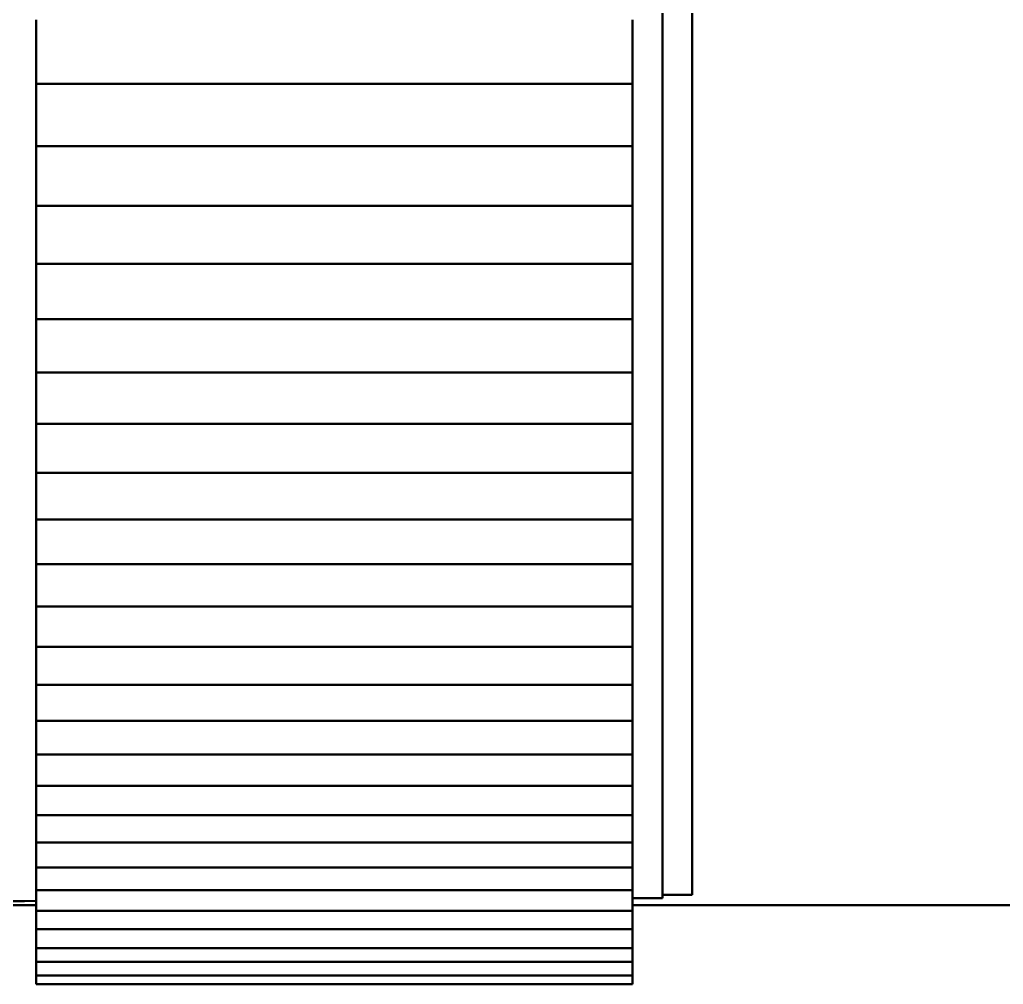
# Model space of a CAD drawing. Header units: millimetres. Extents: x 0 to 594, y 0 to 420.
# Drawn here: x 254.486 to 257.784, y 47.863 to 51.099 of the extents above; entities that cross this region are included whole.
import ezdxf

# ---------------------------------------------------------------- set-up
doc = ezdxf.new("R2010")
doc.units = ezdxf.units.MM
doc.layers.add('1', color=7, linetype='Continuous')

msp = doc.modelspace()

# ---------------------------------------------------------------- linework, layer by layer
at = {"layer": '1', "color": 7, "linetype": 'Continuous', "lineweight": 50}
for p, q in [((256.6409, 55.0311), (256.6409, 48.1527)), ((254.5409, 50.883), (254.5409, 51.0986)), ((256.5409, 50.883), (256.5409, 51.0986)), ((254.5409, 50.6746), (254.5409, 50.883)), ((256.5409, 50.883), (254.5409, 50.883)), ((256.5409, 50.6746), (256.5409, 50.883)), ((254.5409, 50.4738), (254.5409, 50.6746)), ((256.5409, 50.6746), (254.5409, 50.6746)), ((256.5409, 50.4738), (256.5409, 50.6746)), ((254.5409, 50.2801), (254.5409, 50.4738)), ((256.5409, 50.4738), (254.5409, 50.4738)), ((256.5409, 50.2801), (256.5409, 50.4738)), ((254.5409, 50.0939), (254.5409, 50.2801)), ((256.5409, 50.2801), (254.5409, 50.2801)), ((256.5409, 50.0939), (256.5409, 50.2801)), ((254.5409, 49.9149), (254.5409, 50.0939)), ((256.5409, 50.0939), (254.5409, 50.0939)), ((256.5409, 49.9149), (256.5409, 50.0939)), ((254.5409, 49.7434), (254.5409, 49.9149)), ((256.5409, 49.9149), (254.5409, 49.9149)), ((256.5409, 49.7434), (256.5409, 49.9149)), ((254.5409, 49.5791), (254.5409, 49.7434)), ((256.5409, 49.7434), (254.5409, 49.7434)), ((256.5409, 49.5791), (256.5409, 49.7434)), ((254.5409, 49.4222), (254.5409, 49.5791)), ((256.5409, 49.5791), (254.5409, 49.5791)), ((256.5409, 49.4222), (256.5409, 49.5791)), ((254.5409, 49.2726), (254.5409, 49.4222)), ((256.5409, 49.4222), (254.5409, 49.4222)), ((256.5409, 49.2726), (256.5409, 49.4222)), ((254.5409, 49.1304), (254.5409, 49.2726)), ((256.5409, 49.2726), (254.5409, 49.2726)), ((256.5409, 49.1304), (256.5409, 49.2726)), ((254.5409, 48.9954), (254.5409, 49.1304)), ((256.5409, 49.1304), (254.5409, 49.1304)), ((256.5409, 48.9954), (256.5409, 49.1304)), ((254.5409, 48.8678), (254.5409, 48.9954)), ((256.5409, 48.9954), (254.5409, 48.9954)), ((256.5409, 48.8678), (256.5409, 48.9954)), ((254.5409, 48.7475), (254.5409, 48.8678)), ((256.5409, 48.8678), (254.5409, 48.8678)), ((256.5409, 48.7475), (256.5409, 48.8678)), ((254.5409, 48.6345), (254.5409, 48.7475)), ((256.5409, 48.7475), (254.5409, 48.7475)), ((256.5409, 48.6345), (256.5409, 48.7475)), ((254.5409, 48.5288), (254.5409, 48.6345)), ((256.5409, 48.6345), (254.5409, 48.6345)), ((256.5409, 48.5288), (256.5409, 48.6345)), ((254.5409, 48.4305), (254.5409, 48.5288)), ((256.5409, 48.5288), (254.5409, 48.5288)), ((256.5409, 48.4305), (256.5409, 48.5288)), ((254.5409, 48.3394), (254.5409, 48.4305)), ((256.5409, 48.4305), (254.5409, 48.4305)), ((256.5409, 48.3394), (256.5409, 48.4305)), ((254.5409, 48.2556), (254.5409, 48.3394)), ((256.5409, 48.3394), (254.5409, 48.3394)), ((256.5409, 48.2556), (256.5409, 48.3394)), ((254.5409, 48.1791), (254.5409, 48.2556)), ((256.5409, 48.2556), (254.5409, 48.2556)), ((256.5409, 48.1791), (256.5409, 48.2556)), ((254.5409, 48.11), (254.5409, 48.1792)), ((256.5409, 48.1791), (254.5409, 48.1791)), ((256.5409, 48.11), (256.5409, 48.1792)), ((256.6409, 48.163), (256.7409, 48.163)), ((253.9027, 48.1286), (254.541, 48.1286)), ((254.5409, 48.0481), (254.5409, 48.11)), ((256.5409, 48.11), (254.5409, 48.11)), ((256.5409, 48.0481), (256.5409, 48.11)), ((256.5411, 48.1286), (264.5734, 48.1286)), ((254.5409, 47.9843), (254.5409, 48.0481)), ((256.5409, 48.0481), (254.5409, 48.0481)), ((256.5409, 47.9843), (256.5409, 48.0481)), ((254.5409, 47.9383), (254.5409, 47.9843)), ((256.5409, 47.9843), (254.5409, 47.9843)), ((256.5409, 47.9383), (256.5409, 47.9843)), ((254.5409, 47.8934), (254.5409, 47.9383)), ((256.5409, 47.9383), (254.5409, 47.9383)), ((256.5409, 47.8934), (256.5409, 47.9383)), ((254.5409, 47.8634), (254.5409, 47.8934)), ((256.5409, 47.8934), (254.5409, 47.8934)), ((256.5409, 47.8634), (256.5409, 47.8934)), ((256.5409, 47.8634), (254.5409, 47.8634))]:
    msp.add_line(p, q, dxfattribs=at)
msp.add_open_spline([(256.7409, 55.0659), (256.7409, 54.7055), (256.7409, 53.6169), (256.7409, 52.2121), (256.7409, 51.0142), (256.7409, 50.0182), (256.7409, 49.2237), (256.7409, 48.6161), (256.7409, 48.297), (256.7409, 48.1906), (256.7409, 48.163)], degree=3, knots=[0, 0, 0, 0, 0.083934, 0.263736, 0.389889, 0.484142, 0.653794, 0.78188, 0.908517, 1, 1, 1, 1], dxfattribs=at)
for points in [[(253.9021, 48.1402), (254.1152, 48.141), (254.3282, 48.1419), (254.5412, 48.1429)], [(256.5409, 48.1522), (256.5743, 48.1523), (256.6076, 48.1525), (256.6409, 48.1527)]]:
    msp.add_open_spline(points, degree=3, dxfattribs=at)

doc.saveas('drawing.dxf')
